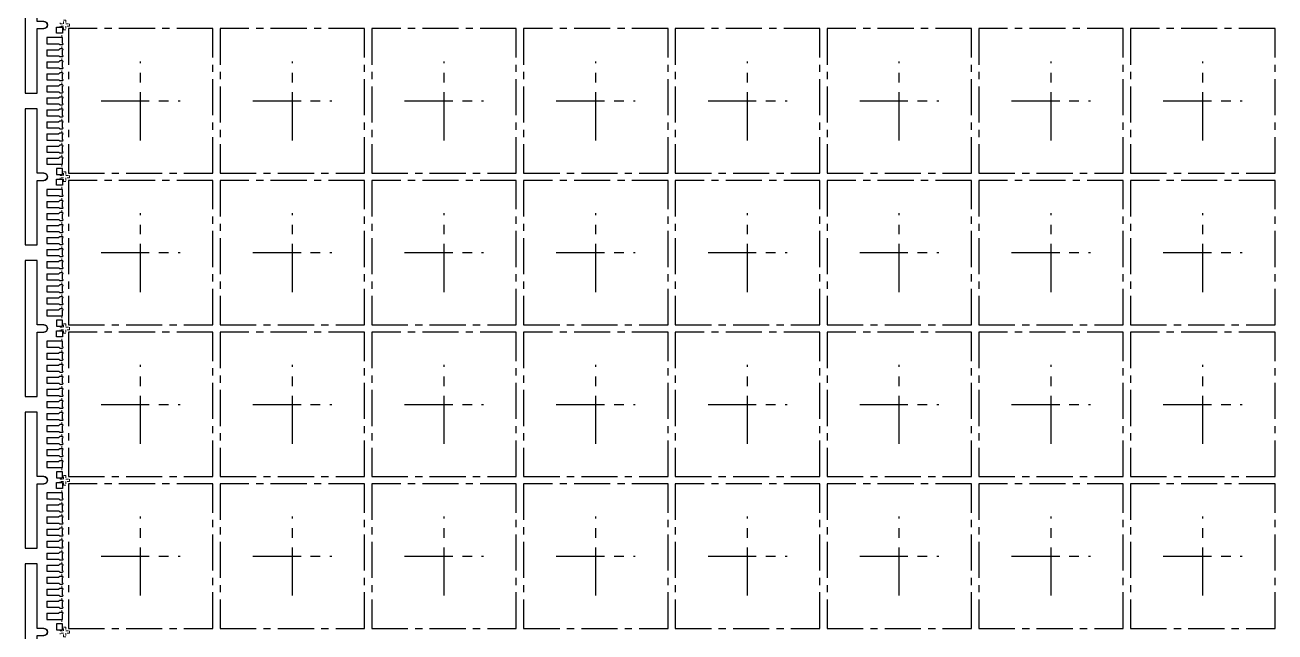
# Model space of a CAD drawing. Header units: millimetres. Extents: x 586 to 984, y 385 to 645.
# Drawn here: x 659.1 to 711, y 550.4 to 575.6 of the extents above; entities that cross this region are included whole.
import ezdxf

# ---------------------------------------------------------------- set-up
doc = ezdxf.new("R2010")
doc.units = ezdxf.units.MM
doc.linetypes.add('CENTER', pattern=[2, 1.25, -0.25, 0.25, -0.25])
doc.linetypes.add('HIDDEN', pattern=[0.375, 0.25, -0.125])
for name, color, linetype in [('1', 7, 'Continuous'), ('1D', 4, 'Continuous'), ('center', 1, 'Continuous'), ('LFBOT', 4, 'Continuous'), ('LFTOP', 7, 'Continuous'), ('PKG', 2, 'Continuous')]:
    doc.layers.add(name, color=color, linetype=linetype)

msp = doc.modelspace()

# ---------------------------------------------------------------- linework, layer by layer
at = {"layer": '1', "elevation": -0.0958}
for points in [[(659.8584, 575.7369), (659.5784, 575.7369), (659.5784, 578.4119), (659.0784, 578.4119), (659.0784, 572.7619), (659.5784, 572.7619), (659.5784, 575.4369), (659.8584, 575.4369, 1), (659.8584, 575.7369, -1), (659.8584, 575.4369)], [(659.8584, 569.4369), (659.5784, 569.4369), (659.5784, 572.1119), (659.0784, 572.1119), (659.0784, 566.4619), (659.5784, 566.4619), (659.5784, 569.1369), (659.8584, 569.1369, 1), (659.8584, 569.4369, -1), (659.8584, 569.1369)], [(659.8584, 563.1369), (659.5784, 563.1369), (659.5784, 565.8119), (659.0784, 565.8119), (659.0784, 560.1619), (659.5784, 560.1619), (659.5784, 562.8369), (659.8584, 562.8369, 1), (659.8584, 563.1369, -1), (659.8584, 562.8369)], [(659.8584, 556.8369), (659.5784, 556.8369), (659.5784, 559.5119), (659.0784, 559.5119), (659.0784, 553.8619), (659.5784, 553.8619), (659.5784, 556.5369), (659.8584, 556.5369, 1), (659.8584, 556.8369, -1), (659.8584, 556.5369)], [(659.8584, 550.5369), (659.5784, 550.5369), (659.5784, 553.2119), (659.0784, 553.2119), (659.0784, 547.5619), (659.5784, 547.5619), (659.5784, 550.2369), (659.8584, 550.2369, 1), (659.8584, 550.5369, -1), (659.8584, 550.2369)]]:
    msp.add_lwpolyline(points, format="xyb", dxfattribs=at)
at = {"layer": '1D', "linetype": 'HIDDEN', "lineweight": 0, "ltscale": 0.25, "elevation": -0.0958}
for points in [[(660.5334, 575.6819), (660.5334, 575.6369), (660.6784, 575.6369), (660.6784, 575.7869), (660.7784, 575.7869), (660.7784, 575.6369), (660.9284, 575.6369), (660.9284, 575.5369), (660.7784, 575.5369), (660.7784, 575.3869), (660.6784, 575.3869), (660.6784, 575.5369), (660.5334, 575.5369), (660.5334, 575.4919)], [(660.5334, 569.3819), (660.5334, 569.3369), (660.6784, 569.3369), (660.6784, 569.4869), (660.7784, 569.4869), (660.7784, 569.3369), (660.9284, 569.3369), (660.9284, 569.2369), (660.7784, 569.2369), (660.7784, 569.0869), (660.6784, 569.0869), (660.6784, 569.2369), (660.5334, 569.2369), (660.5334, 569.1919)], [(660.5334, 563.0819), (660.5334, 563.0369), (660.6784, 563.0369), (660.6784, 563.1869), (660.7784, 563.1869), (660.7784, 563.0369), (660.9284, 563.0369), (660.9284, 562.9369), (660.7784, 562.9369), (660.7784, 562.7869), (660.6784, 562.7869), (660.6784, 562.9369), (660.5334, 562.9369), (660.5334, 562.8919)], [(660.5334, 556.7819), (660.5334, 556.7369), (660.6784, 556.7369), (660.6784, 556.8869), (660.7784, 556.8869), (660.7784, 556.7369), (660.9284, 556.7369), (660.9284, 556.6369), (660.7784, 556.6369), (660.7784, 556.4869), (660.6784, 556.4869), (660.6784, 556.6369), (660.5334, 556.6369), (660.5334, 556.5919)], [(660.5334, 550.4819), (660.5334, 550.4369), (660.6784, 550.4369), (660.6784, 550.5869), (660.7784, 550.5869), (660.7784, 550.4369), (660.9284, 550.4369), (660.9284, 550.3369), (660.7784, 550.3369), (660.7784, 550.1869), (660.6784, 550.1869), (660.6784, 550.3369), (660.5334, 550.3369), (660.5334, 550.2919)]]:
    msp.add_lwpolyline(points, dxfattribs=at)
at = {"layer": 'center', "linetype": 'CENTER', "ltscale": 1.6}
for p, q in [((663.8784, 570.7969, -0.0958), (663.8784, 574.0769, -0.0958)), ((670.1784, 570.7969, -0.0958), (670.1784, 574.0769, -0.0958)), ((676.4784, 570.7969, -0.0958), (676.4784, 574.0769, -0.0958)), ((682.7784, 570.7969, -0.0958), (682.7784, 574.0769, -0.0958)), ((689.0784, 570.7969, -0.0958), (689.0784, 574.0769, -0.0958)), ((695.3784, 570.7969, -0.0958), (695.3784, 574.0769, -0.0958)), ((701.6784, 570.7969, -0.0958), (701.6784, 574.0769, -0.0958)), ((707.9784, 570.7969, -0.0958), (707.9784, 574.0769, -0.0958)), ((662.2384, 572.4369, -0.0958), (665.5184, 572.4369, -0.0958)), ((668.5384, 572.4369, -0.0958), (671.8184, 572.4369, -0.0958)), ((674.8384, 572.4369, -0.0958), (678.1184, 572.4369, -0.0958)), ((681.1384, 572.4369, -0.0958), (684.4184, 572.4369, -0.0958)), ((687.4384, 572.4369, -0.0958), (690.7184, 572.4369, -0.0958)), ((693.7384, 572.4369, -0.0958), (697.0184, 572.4369, -0.0958)), ((700.0384, 572.4369, -0.0958), (703.3184, 572.4369, -0.0958)), ((706.3384, 572.4369, -0.0958), (709.6184, 572.4369, -0.0958)), ((663.8784, 564.4969, -0.0958), (663.8784, 567.7769, -0.0958)), ((670.1784, 564.4969, -0.0958), (670.1784, 567.7769, -0.0958)), ((676.4784, 564.4969, -0.0958), (676.4784, 567.7769, -0.0958)), ((682.7784, 564.4969, -0.0958), (682.7784, 567.7769, -0.0958)), ((689.0784, 564.4969, -0.0958), (689.0784, 567.7769, -0.0958)), ((695.3784, 564.4969, -0.0958), (695.3784, 567.7769, -0.0958)), ((701.6784, 564.4969, -0.0958), (701.6784, 567.7769, -0.0958)), ((707.9784, 564.4969, -0.0958), (707.9784, 567.7769, -0.0958)), ((662.2384, 566.1369, -0.0958), (665.5184, 566.1369, -0.0958)), ((668.5384, 566.1369, -0.0958), (671.8184, 566.1369, -0.0958)), ((674.8384, 566.1369, -0.0958), (678.1184, 566.1369, -0.0958)), ((681.1384, 566.1369, -0.0958), (684.4184, 566.1369, -0.0958)), ((687.4384, 566.1369, -0.0958), (690.7184, 566.1369, -0.0958)), ((693.7384, 566.1369, -0.0958), (697.0184, 566.1369, -0.0958)), ((700.0384, 566.1369, -0.0958), (703.3184, 566.1369, -0.0958)), ((706.3384, 566.1369, -0.0958), (709.6184, 566.1369, -0.0958)), ((663.8784, 558.1969, -0.0958), (663.8784, 561.4769, -0.0958)), ((670.1784, 558.1969, -0.0958), (670.1784, 561.4769, -0.0958)), ((676.4784, 558.1969, -0.0958), (676.4784, 561.4769, -0.0958)), ((682.7784, 558.1969, -0.0958), (682.7784, 561.4769, -0.0958)), ((689.0784, 558.1969, -0.0958), (689.0784, 561.4769, -0.0958)), ((695.3784, 558.1969, -0.0958), (695.3784, 561.4769, -0.0958)), ((701.6784, 558.1969, -0.0958), (701.6784, 561.4769, -0.0958)), ((707.9784, 558.1969, -0.0958), (707.9784, 561.4769, -0.0958)), ((662.2384, 559.8369, -0.0958), (665.5184, 559.8369, -0.0958)), ((668.5384, 559.8369, -0.0958), (671.8184, 559.8369, -0.0958)), ((674.8384, 559.8369, -0.0958), (678.1184, 559.8369, -0.0958)), ((681.1384, 559.8369, -0.0958), (684.4184, 559.8369, -0.0958)), ((687.4384, 559.8369, -0.0958), (690.7184, 559.8369, -0.0958)), ((693.7384, 559.8369, -0.0958), (697.0184, 559.8369, -0.0958)), ((700.0384, 559.8369, -0.0958), (703.3184, 559.8369, -0.0958)), ((706.3384, 559.8369, -0.0958), (709.6184, 559.8369, -0.0958)), ((663.8784, 551.8969, -0.0958), (663.8784, 555.1769, -0.0958)), ((670.1784, 551.8969, -0.0958), (670.1784, 555.1769, -0.0958)), ((676.4784, 551.8969, -0.0958), (676.4784, 555.1769, -0.0958)), ((682.7784, 551.8969, -0.0958), (682.7784, 555.1769, -0.0958)), ((689.0784, 551.8969, -0.0958), (689.0784, 555.1769, -0.0958)), ((695.3784, 551.8969, -0.0958), (695.3784, 555.1769, -0.0958)), ((701.6784, 551.8969, -0.0958), (701.6784, 555.1769, -0.0958)), ((707.9784, 551.8969, -0.0958), (707.9784, 555.1769, -0.0958)), ((662.2384, 553.5369, -0.0958), (665.5184, 553.5369, -0.0958)), ((668.5384, 553.5369, -0.0958), (671.8184, 553.5369, -0.0958)), ((674.8384, 553.5369, -0.0958), (678.1184, 553.5369, -0.0958)), ((681.1384, 553.5369, -0.0958), (684.4184, 553.5369, -0.0958)), ((687.4384, 553.5369, -0.0958), (690.7184, 553.5369, -0.0958)), ((693.7384, 553.5369, -0.0958), (697.0184, 553.5369, -0.0958)), ((700.0384, 553.5369, -0.0958), (703.3184, 553.5369, -0.0958)), ((706.3384, 553.5369, -0.0958), (709.6184, 553.5369, -0.0958))]:
    msp.add_line(p, q, dxfattribs=at)
at = {"layer": 'LFBOT', "linetype": 'HIDDEN', "lineweight": 5, "ltscale": 0.3}
for p, q in [((660.6084, 575.0619, -0.0958), (660.6084, 575.2419, -0.0958)), ((660.6084, 574.5969, -0.0958), (660.6084, 574.7769, -0.0958)), ((660.6084, 574.0969, -0.0958), (660.6084, 574.2769, -0.0958)), ((660.6084, 573.5969, -0.0958), (660.6084, 573.7769, -0.0958)), ((660.6084, 573.0969, -0.0958), (660.6084, 573.2769, -0.0958)), ((660.6084, 572.5969, -0.0958), (660.6084, 572.7769, -0.0958)), ((660.6084, 572.0969, -0.0958), (660.6084, 572.2769, -0.0958)), ((660.6084, 571.5969, -0.0958), (660.6084, 571.7769, -0.0958)), ((660.6084, 571.0969, -0.0958), (660.6084, 571.2769, -0.0958)), ((660.6084, 570.5969, -0.0958), (660.6084, 570.7769, -0.0958)), ((660.6084, 570.0969, -0.0958), (660.6084, 570.2769, -0.0958)), ((660.6084, 569.8119, -0.0958), (660.6084, 569.6319, -0.0958)), ((660.6084, 568.7619, -0.0958), (660.6084, 568.9419, -0.0958)), ((660.6084, 568.2969, -0.0958), (660.6084, 568.4769, -0.0958)), ((660.6084, 567.7969, -0.0958), (660.6084, 567.9769, -0.0958)), ((660.6084, 567.2969, -0.0958), (660.6084, 567.4769, -0.0958)), ((660.6084, 566.7969, -0.0958), (660.6084, 566.9769, -0.0958)), ((660.6084, 566.2969, -0.0958), (660.6084, 566.4769, -0.0958)), ((660.6084, 565.7969, -0.0958), (660.6084, 565.9769, -0.0958)), ((660.6084, 565.2969, -0.0958), (660.6084, 565.4769, -0.0958)), ((660.6084, 564.7969, -0.0958), (660.6084, 564.9769, -0.0958)), ((660.6084, 564.2969, -0.0958), (660.6084, 564.4769, -0.0958)), ((660.6084, 563.7969, -0.0958), (660.6084, 563.9769, -0.0958)), ((660.6084, 563.5119, -0.0958), (660.6084, 563.3319, -0.0958)), ((660.6084, 562.4619, -0.0958), (660.6084, 562.6419, -0.0958)), ((660.6084, 561.9969, -0.0958), (660.6084, 562.1769, -0.0958)), ((660.6084, 561.4969, -0.0958), (660.6084, 561.6769, -0.0958)), ((660.6084, 560.9969, -0.0958), (660.6084, 561.1769, -0.0958)), ((660.6084, 560.4969, -0.0958), (660.6084, 560.6769, -0.0958)), ((660.6084, 559.9969, -0.0958), (660.6084, 560.1769, -0.0958)), ((660.6084, 559.4969, -0.0958), (660.6084, 559.6769, -0.0958)), ((660.6084, 558.9969, -0.0958), (660.6084, 559.1769, -0.0958)), ((660.6084, 558.4969, -0.0958), (660.6084, 558.6769, -0.0958)), ((660.6084, 557.9969, -0.0958), (660.6084, 558.1769, -0.0958)), ((660.6084, 557.4969, -0.0958), (660.6084, 557.6769, -0.0958)), ((660.6084, 557.2119, -0.0958), (660.6084, 557.0319, -0.0958)), ((660.6084, 556.1619, -0.0958), (660.6084, 556.3419, -0.0958)), ((660.6084, 555.6969, -0.0958), (660.6084, 555.8769, -0.0958)), ((660.6084, 555.1969, -0.0958), (660.6084, 555.3769, -0.0958)), ((660.6084, 554.6969, -0.0958), (660.6084, 554.8769, -0.0958)), ((660.6084, 554.1969, -0.0958), (660.6084, 554.3769, -0.0958)), ((660.6084, 553.6969, -0.0958), (660.6084, 553.8769, -0.0958)), ((660.6084, 553.1969, -0.0958), (660.6084, 553.3769, -0.0958)), ((660.6084, 552.6969, -0.0958), (660.6084, 552.8769, -0.0958)), ((660.6084, 552.1969, -0.0958), (660.6084, 552.3769, -0.0958)), ((660.6084, 551.6969, -0.0958), (660.6084, 551.8769, -0.0958)), ((660.6084, 551.1969, -0.0958), (660.6084, 551.3769, -0.0958)), ((660.6084, 550.9119, -0.0958), (660.6084, 550.7319, -0.0958))]:
    msp.add_line(p, q, dxfattribs=at)
at = {"layer": 'LFTOP', "color": 7}
for p, q in [((660.6334, 575.0619, -0.0958), (659.9784, 575.0619, -0.0958)), ((660.6334, 574.8269, -0.0958), (660.6334, 575.0619, -0.0958)), ((659.9784, 574.8119, -0.0958), (660.4784, 574.8119, -0.0958)), ((659.9784, 574.5619, -0.0958), (660.4784, 574.5619, -0.0958)), ((660.4784, 574.8119, -0.0958), (660.5284, 574.7769, -0.0958)), ((660.5284, 574.5969, -0.0958), (660.4784, 574.5619, -0.0958)), ((660.5284, 574.7769, -0.0958), (660.6334, 574.7769, -0.0958)), ((660.6334, 574.5969, -0.0958), (660.5284, 574.5969, -0.0958)), ((660.6334, 574.3269, -0.0958), (660.6334, 574.5469, -0.0958)), ((659.9784, 574.3119, -0.0958), (660.4784, 574.3119, -0.0958)), ((659.9784, 574.0619, -0.0958), (660.4784, 574.0619, -0.0958)), ((660.4784, 574.3119, -0.0958), (660.5284, 574.2769, -0.0958)), ((660.5284, 574.0969, -0.0958), (660.4784, 574.0619, -0.0958)), ((660.5284, 574.2769, -0.0958), (660.6334, 574.2769, -0.0958)), ((660.6334, 574.0969, -0.0958), (660.5284, 574.0969, -0.0958)), ((660.6334, 573.8269, -0.0958), (660.6334, 574.0469, -0.0958)), ((659.9784, 573.8119, -0.0958), (660.4784, 573.8119, -0.0958)), ((659.9784, 573.5619, -0.0958), (660.4784, 573.5619, -0.0958)), ((660.4784, 573.8119, -0.0958), (660.5284, 573.7769, -0.0958)), ((660.5284, 573.5969, -0.0958), (660.4784, 573.5619, -0.0958)), ((660.5284, 573.7769, -0.0958), (660.6334, 573.7769, -0.0958)), ((660.6334, 573.5969, -0.0958), (660.5284, 573.5969, -0.0958)), ((660.6334, 573.3269, -0.0958), (660.6334, 573.5469, -0.0958)), ((659.9784, 573.3119, -0.0958), (660.4784, 573.3119, -0.0958)), ((659.9784, 573.0619, -0.0958), (660.4784, 573.0619, -0.0958)), ((660.4784, 573.3119, -0.0958), (660.5284, 573.2769, -0.0958)), ((660.5284, 573.0969, -0.0958), (660.4784, 573.0619, -0.0958)), ((660.5284, 573.2769, -0.0958), (660.6334, 573.2769, -0.0958)), ((660.6334, 573.0969, -0.0958), (660.5284, 573.0969, -0.0958)), ((660.6334, 572.8269, -0.0958), (660.6334, 573.0469, -0.0958)), ((659.9784, 572.8119, -0.0958), (660.4784, 572.8119, -0.0958)), ((659.9784, 572.5619, -0.0958), (660.4784, 572.5619, -0.0958)), ((660.4784, 572.8119, -0.0958), (660.5284, 572.7769, -0.0958)), ((660.5284, 572.5969, -0.0958), (660.4784, 572.5619, -0.0958)), ((660.5284, 572.7769, -0.0958), (660.6334, 572.7769, -0.0958)), ((660.6334, 572.5969, -0.0958), (660.5284, 572.5969, -0.0958)), ((660.6334, 572.3269, -0.0958), (660.6334, 572.5469, -0.0958)), ((659.9784, 572.3119, -0.0958), (660.4784, 572.3119, -0.0958)), ((659.9784, 572.0619, -0.0958), (660.4784, 572.0619, -0.0958)), ((660.4784, 572.3119, -0.0958), (660.5284, 572.2769, -0.0958)), ((660.5284, 572.0969, -0.0958), (660.4784, 572.0619, -0.0958)), ((660.5284, 572.2769, -0.0958), (660.6334, 572.2769, -0.0958)), ((660.6334, 572.0969, -0.0958), (660.5284, 572.0969, -0.0958)), ((660.6334, 571.8269, -0.0958), (660.6334, 572.0469, -0.0958)), ((659.9784, 571.8119, -0.0958), (660.4784, 571.8119, -0.0958)), ((659.9784, 571.5619, -0.0958), (660.4784, 571.5619, -0.0958)), ((660.4784, 571.8119, -0.0958), (660.5284, 571.7769, -0.0958)), ((660.5284, 571.5969, -0.0958), (660.4784, 571.5619, -0.0958)), ((660.5284, 571.7769, -0.0958), (660.6334, 571.7769, -0.0958)), ((660.6334, 571.5969, -0.0958), (660.5284, 571.5969, -0.0958)), ((660.6334, 571.3269, -0.0958), (660.6334, 571.5469, -0.0958)), ((659.9784, 571.3119, -0.0958), (660.4784, 571.3119, -0.0958)), ((659.9784, 571.0619, -0.0958), (660.4784, 571.0619, -0.0958)), ((660.4784, 571.3119, -0.0958), (660.5284, 571.2769, -0.0958)), ((660.5284, 571.0969, -0.0958), (660.4784, 571.0619, -0.0958)), ((660.5284, 571.2769, -0.0958), (660.6334, 571.2769, -0.0958)), ((660.6334, 571.0969, -0.0958), (660.5284, 571.0969, -0.0958)), ((660.6334, 570.8269, -0.0958), (660.6334, 571.0469, -0.0958)), ((659.9784, 570.8119, -0.0958), (660.4784, 570.8119, -0.0958)), ((659.9784, 570.5619, -0.0958), (660.4784, 570.5619, -0.0958)), ((660.4784, 570.8119, -0.0958), (660.5284, 570.7769, -0.0958)), ((660.5284, 570.5969, -0.0958), (660.4784, 570.5619, -0.0958)), ((660.5284, 570.7769, -0.0958), (660.6334, 570.7769, -0.0958)), ((660.6334, 570.5969, -0.0958), (660.5284, 570.5969, -0.0958)), ((660.6334, 570.3269, -0.0958), (660.6334, 570.5469, -0.0958)), ((659.9784, 570.3119, -0.0958), (660.4784, 570.3119, -0.0958)), ((659.9784, 570.0619, -0.0958), (660.4784, 570.0619, -0.0958)), ((660.4784, 570.3119, -0.0958), (660.5284, 570.2769, -0.0958)), ((660.5284, 570.0969, -0.0958), (660.4784, 570.0619, -0.0958)), ((660.5284, 570.2769, -0.0958), (660.6334, 570.2769, -0.0958)), ((660.6334, 570.0969, -0.0958), (660.5284, 570.0969, -0.0958)), ((660.6334, 569.8119, -0.0958), (660.6334, 570.0469, -0.0958)), ((659.9784, 569.8119, -0.0958), (660.6334, 569.8119, -0.0958)), ((660.6334, 568.7619, -0.0958), (659.9784, 568.7619, -0.0958)), ((659.9784, 568.5119, -0.0958), (660.4784, 568.5119, -0.0958)), ((660.4784, 568.5119, -0.0958), (660.5284, 568.4769, -0.0958)), ((660.5284, 568.4769, -0.0958), (660.6334, 568.4769, -0.0958)), ((660.6334, 568.5269, -0.0958), (660.6334, 568.7619, -0.0958)), ((659.9784, 568.2619, -0.0958), (660.4784, 568.2619, -0.0958)), ((659.9784, 568.0119, -0.0958), (660.4784, 568.0119, -0.0958)), ((660.5284, 568.2969, -0.0958), (660.4784, 568.2619, -0.0958)), ((660.4784, 568.0119, -0.0958), (660.5284, 567.9769, -0.0958)), ((660.5284, 567.7969, -0.0958), (660.4784, 567.7619, -0.0958)), ((660.6334, 568.2969, -0.0958), (660.5284, 568.2969, -0.0958)), ((660.5284, 567.9769, -0.0958), (660.6334, 567.9769, -0.0958)), ((660.6334, 567.7969, -0.0958), (660.5284, 567.7969, -0.0958)), ((660.6334, 568.0269, -0.0958), (660.6334, 568.2469, -0.0958)), ((659.9784, 567.7619, -0.0958), (660.4784, 567.7619, -0.0958)), ((659.9784, 567.5119, -0.0958), (660.4784, 567.5119, -0.0958)), ((660.4784, 567.5119, -0.0958), (660.5284, 567.4769, -0.0958)), ((660.5284, 567.2969, -0.0958), (660.4784, 567.2619, -0.0958)), ((660.5284, 567.4769, -0.0958), (660.6334, 567.4769, -0.0958)), ((660.6334, 567.2969, -0.0958), (660.5284, 567.2969, -0.0958)), ((660.6334, 567.5269, -0.0958), (660.6334, 567.7469, -0.0958)), ((659.9784, 567.2619, -0.0958), (660.4784, 567.2619, -0.0958)), ((659.9784, 567.0119, -0.0958), (660.4784, 567.0119, -0.0958)), ((659.9784, 566.7619, -0.0958), (660.4784, 566.7619, -0.0958)), ((660.4784, 567.0119, -0.0958), (660.5284, 566.9769, -0.0958)), ((660.5284, 566.7969, -0.0958), (660.4784, 566.7619, -0.0958)), ((660.5284, 566.9769, -0.0958), (660.6334, 566.9769, -0.0958)), ((660.6334, 566.7969, -0.0958), (660.5284, 566.7969, -0.0958)), ((660.6334, 567.0269, -0.0958), (660.6334, 567.2469, -0.0958)), ((659.9784, 566.5119, -0.0958), (660.4784, 566.5119, -0.0958)), ((659.9784, 566.2619, -0.0958), (660.4784, 566.2619, -0.0958)), ((660.4784, 566.5119, -0.0958), (660.5284, 566.4769, -0.0958)), ((660.5284, 566.2969, -0.0958), (660.4784, 566.2619, -0.0958)), ((660.5284, 566.4769, -0.0958), (660.6334, 566.4769, -0.0958)), ((660.6334, 566.2969, -0.0958), (660.5284, 566.2969, -0.0958)), ((660.6334, 566.5269, -0.0958), (660.6334, 566.7469, -0.0958)), ((660.6334, 566.0269, -0.0958), (660.6334, 566.2469, -0.0958)), ((659.9784, 566.0119, -0.0958), (660.4784, 566.0119, -0.0958)), ((659.9784, 565.7619, -0.0958), (660.4784, 565.7619, -0.0958)), ((660.4784, 566.0119, -0.0958), (660.5284, 565.9769, -0.0958)), ((660.5284, 565.7969, -0.0958), (660.4784, 565.7619, -0.0958)), ((660.5284, 565.9769, -0.0958), (660.6334, 565.9769, -0.0958)), ((660.6334, 565.7969, -0.0958), (660.5284, 565.7969, -0.0958)), ((660.6334, 565.5269, -0.0958), (660.6334, 565.7469, -0.0958)), ((659.9784, 565.5119, -0.0958), (660.4784, 565.5119, -0.0958)), ((659.9784, 565.2619, -0.0958), (660.4784, 565.2619, -0.0958)), ((660.4784, 565.5119, -0.0958), (660.5284, 565.4769, -0.0958)), ((660.5284, 565.2969, -0.0958), (660.4784, 565.2619, -0.0958)), ((660.5284, 565.4769, -0.0958), (660.6334, 565.4769, -0.0958)), ((660.6334, 565.2969, -0.0958), (660.5284, 565.2969, -0.0958)), ((660.6334, 565.0269, -0.0958), (660.6334, 565.2469, -0.0958)), ((659.9784, 565.0119, -0.0958), (660.4784, 565.0119, -0.0958)), ((659.9784, 564.7619, -0.0958), (660.4784, 564.7619, -0.0958)), ((660.4784, 565.0119, -0.0958), (660.5284, 564.9769, -0.0958)), ((660.5284, 564.7969, -0.0958), (660.4784, 564.7619, -0.0958)), ((660.5284, 564.9769, -0.0958), (660.6334, 564.9769, -0.0958)), ((660.6334, 564.7969, -0.0958), (660.5284, 564.7969, -0.0958)), ((660.6334, 564.5269, -0.0958), (660.6334, 564.7469, -0.0958)), ((659.9784, 564.5119, -0.0958), (660.4784, 564.5119, -0.0958)), ((659.9784, 564.2619, -0.0958), (660.4784, 564.2619, -0.0958)), ((660.4784, 564.5119, -0.0958), (660.5284, 564.4769, -0.0958)), ((660.5284, 564.2969, -0.0958), (660.4784, 564.2619, -0.0958)), ((660.5284, 564.4769, -0.0958), (660.6334, 564.4769, -0.0958)), ((660.6334, 564.2969, -0.0958), (660.5284, 564.2969, -0.0958)), ((660.6334, 564.0269, -0.0958), (660.6334, 564.2469, -0.0958)), ((659.9784, 564.0119, -0.0958), (660.4784, 564.0119, -0.0958)), ((659.9784, 563.7619, -0.0958), (660.4784, 563.7619, -0.0958)), ((660.4784, 564.0119, -0.0958), (660.5284, 563.9769, -0.0958)), ((660.5284, 563.7969, -0.0958), (660.4784, 563.7619, -0.0958)), ((660.5284, 563.9769, -0.0958), (660.6334, 563.9769, -0.0958)), ((660.6334, 563.7969, -0.0958), (660.5284, 563.7969, -0.0958)), ((660.6334, 563.5119, -0.0958), (660.6334, 563.7469, -0.0958)), ((659.9784, 563.5119, -0.0958), (660.6334, 563.5119, -0.0958)), ((660.6334, 562.4619, -0.0958), (659.9784, 562.4619, -0.0958)), ((659.9784, 562.2119, -0.0958), (660.4784, 562.2119, -0.0958)), ((660.4784, 562.2119, -0.0958), (660.5284, 562.1769, -0.0958)), ((660.5284, 562.1769, -0.0958), (660.6334, 562.1769, -0.0958)), ((660.6334, 562.2269, -0.0958), (660.6334, 562.4619, -0.0958)), ((659.9784, 561.9619, -0.0958), (660.4784, 561.9619, -0.0958)), ((659.9784, 561.7119, -0.0958), (660.4784, 561.7119, -0.0958)), ((660.5284, 561.9969, -0.0958), (660.4784, 561.9619, -0.0958)), ((660.4784, 561.7119, -0.0958), (660.5284, 561.6769, -0.0958)), ((660.6334, 561.9969, -0.0958), (660.5284, 561.9969, -0.0958)), ((660.5284, 561.6769, -0.0958), (660.6334, 561.6769, -0.0958)), ((660.6334, 561.7269, -0.0958), (660.6334, 561.9469, -0.0958)), ((659.9784, 561.4619, -0.0958), (660.4784, 561.4619, -0.0958)), ((659.9784, 561.2119, -0.0958), (660.4784, 561.2119, -0.0958)), ((660.5284, 561.4969, -0.0958), (660.4784, 561.4619, -0.0958)), ((660.4784, 561.2119, -0.0958), (660.5284, 561.1769, -0.0958)), ((660.6334, 561.4969, -0.0958), (660.5284, 561.4969, -0.0958)), ((660.5284, 561.1769, -0.0958), (660.6334, 561.1769, -0.0958)), ((660.6334, 561.2269, -0.0958), (660.6334, 561.4469, -0.0958)), ((659.9784, 560.9619, -0.0958), (660.4784, 560.9619, -0.0958)), ((659.9784, 560.7119, -0.0958), (660.4784, 560.7119, -0.0958)), ((660.5284, 560.9969, -0.0958), (660.4784, 560.9619, -0.0958)), ((660.4784, 560.7119, -0.0958), (660.5284, 560.6769, -0.0958)), ((660.6334, 560.9969, -0.0958), (660.5284, 560.9969, -0.0958)), ((660.5284, 560.6769, -0.0958), (660.6334, 560.6769, -0.0958)), ((660.6334, 560.7269, -0.0958), (660.6334, 560.9469, -0.0958)), ((659.9784, 560.4619, -0.0958), (660.4784, 560.4619, -0.0958)), ((659.9784, 560.2119, -0.0958), (660.4784, 560.2119, -0.0958)), ((660.5284, 560.4969, -0.0958), (660.4784, 560.4619, -0.0958)), ((660.4784, 560.2119, -0.0958), (660.5284, 560.1769, -0.0958)), ((660.6334, 560.4969, -0.0958), (660.5284, 560.4969, -0.0958)), ((660.5284, 560.1769, -0.0958), (660.6334, 560.1769, -0.0958)), ((660.6334, 560.2269, -0.0958), (660.6334, 560.4469, -0.0958)), ((659.9784, 559.9619, -0.0958), (660.4784, 559.9619, -0.0958)), ((659.9784, 559.7119, -0.0958), (660.4784, 559.7119, -0.0958)), ((660.5284, 559.9969, -0.0958), (660.4784, 559.9619, -0.0958)), ((660.4784, 559.7119, -0.0958), (660.5284, 559.6769, -0.0958)), ((660.5284, 559.4969, -0.0958), (660.4784, 559.4619, -0.0958)), ((660.6334, 559.9969, -0.0958), (660.5284, 559.9969, -0.0958)), ((660.5284, 559.6769, -0.0958), (660.6334, 559.6769, -0.0958)), ((660.6334, 559.4969, -0.0958), (660.5284, 559.4969, -0.0958)), ((660.6334, 559.7269, -0.0958), (660.6334, 559.9469, -0.0958)), ((659.9784, 559.4619, -0.0958), (660.4784, 559.4619, -0.0958)), ((659.9784, 559.2119, -0.0958), (660.4784, 559.2119, -0.0958)), ((660.4784, 559.2119, -0.0958), (660.5284, 559.1769, -0.0958)), ((660.5284, 558.9969, -0.0958), (660.4784, 558.9619, -0.0958)), ((660.5284, 559.1769, -0.0958), (660.6334, 559.1769, -0.0958)), ((660.6334, 558.9969, -0.0958), (660.5284, 558.9969, -0.0958)), ((660.6334, 559.2269, -0.0958), (660.6334, 559.4469, -0.0958)), ((659.9784, 558.9619, -0.0958), (660.4784, 558.9619, -0.0958)), ((659.9784, 558.7119, -0.0958), (660.4784, 558.7119, -0.0958)), ((659.9784, 558.4619, -0.0958), (660.4784, 558.4619, -0.0958)), ((660.4784, 558.7119, -0.0958), (660.5284, 558.6769, -0.0958)), ((660.5284, 558.4969, -0.0958), (660.4784, 558.4619, -0.0958)), ((660.5284, 558.6769, -0.0958), (660.6334, 558.6769, -0.0958)), ((660.6334, 558.4969, -0.0958), (660.5284, 558.4969, -0.0958)), ((660.6334, 558.7269, -0.0958), (660.6334, 558.9469, -0.0958)), ((660.6334, 558.2269, -0.0958), (660.6334, 558.4469, -0.0958)), ((659.9784, 558.2119, -0.0958), (660.4784, 558.2119, -0.0958)), ((659.9784, 557.9619, -0.0958), (660.4784, 557.9619, -0.0958)), ((660.4784, 558.2119, -0.0958), (660.5284, 558.1769, -0.0958)), ((660.5284, 557.9969, -0.0958), (660.4784, 557.9619, -0.0958)), ((660.5284, 558.1769, -0.0958), (660.6334, 558.1769, -0.0958)), ((660.6334, 557.9969, -0.0958), (660.5284, 557.9969, -0.0958)), ((660.6334, 557.7269, -0.0958), (660.6334, 557.9469, -0.0958)), ((659.9784, 557.7119, -0.0958), (660.4784, 557.7119, -0.0958)), ((659.9784, 557.4619, -0.0958), (660.4784, 557.4619, -0.0958)), ((660.4784, 557.7119, -0.0958), (660.5284, 557.6769, -0.0958)), ((660.5284, 557.4969, -0.0958), (660.4784, 557.4619, -0.0958)), ((660.5284, 557.6769, -0.0958), (660.6334, 557.6769, -0.0958)), ((660.6334, 557.4969, -0.0958), (660.5284, 557.4969, -0.0958)), ((660.6334, 557.2119, -0.0958), (660.6334, 557.4469, -0.0958)), ((659.9784, 557.2119, -0.0958), (660.6334, 557.2119, -0.0958)), ((660.6334, 556.1619, -0.0958), (659.9784, 556.1619, -0.0958)), ((659.9784, 555.9119, -0.0958), (660.4784, 555.9119, -0.0958)), ((660.4784, 555.9119, -0.0958), (660.5284, 555.8769, -0.0958)), ((660.5284, 555.8769, -0.0958), (660.6334, 555.8769, -0.0958)), ((660.6334, 555.9269, -0.0958), (660.6334, 556.1619, -0.0958)), ((659.9784, 555.6619, -0.0958), (660.4784, 555.6619, -0.0958)), ((659.9784, 555.4119, -0.0958), (660.4784, 555.4119, -0.0958)), ((660.5284, 555.6969, -0.0958), (660.4784, 555.6619, -0.0958)), ((660.4784, 555.4119, -0.0958), (660.5284, 555.3769, -0.0958)), ((660.6334, 555.6969, -0.0958), (660.5284, 555.6969, -0.0958)), ((660.5284, 555.3769, -0.0958), (660.6334, 555.3769, -0.0958)), ((660.6334, 555.4269, -0.0958), (660.6334, 555.6469, -0.0958)), ((659.9784, 555.1619, -0.0958), (660.4784, 555.1619, -0.0958)), ((659.9784, 554.9119, -0.0958), (660.4784, 554.9119, -0.0958)), ((660.5284, 555.1969, -0.0958), (660.4784, 555.1619, -0.0958)), ((660.4784, 554.9119, -0.0958), (660.5284, 554.8769, -0.0958)), ((660.6334, 555.1969, -0.0958), (660.5284, 555.1969, -0.0958)), ((660.5284, 554.8769, -0.0958), (660.6334, 554.8769, -0.0958)), ((660.6334, 554.9269, -0.0958), (660.6334, 555.1469, -0.0958)), ((659.9784, 554.6619, -0.0958), (660.4784, 554.6619, -0.0958)), ((659.9784, 554.4119, -0.0958), (660.4784, 554.4119, -0.0958)), ((660.5284, 554.6969, -0.0958), (660.4784, 554.6619, -0.0958)), ((660.4784, 554.4119, -0.0958), (660.5284, 554.3769, -0.0958)), ((660.6334, 554.6969, -0.0958), (660.5284, 554.6969, -0.0958)), ((660.5284, 554.3769, -0.0958), (660.6334, 554.3769, -0.0958)), ((660.6334, 554.4269, -0.0958), (660.6334, 554.6469, -0.0958)), ((659.9784, 554.1619, -0.0958), (660.4784, 554.1619, -0.0958)), ((659.9784, 553.9119, -0.0958), (660.4784, 553.9119, -0.0958)), ((660.5284, 554.1969, -0.0958), (660.4784, 554.1619, -0.0958)), ((660.4784, 553.9119, -0.0958), (660.5284, 553.8769, -0.0958)), ((660.6334, 554.1969, -0.0958), (660.5284, 554.1969, -0.0958)), ((660.5284, 553.8769, -0.0958), (660.6334, 553.8769, -0.0958)), ((660.6334, 553.9269, -0.0958), (660.6334, 554.1469, -0.0958)), ((659.9784, 553.6619, -0.0958), (660.4784, 553.6619, -0.0958)), ((659.9784, 553.4119, -0.0958), (660.4784, 553.4119, -0.0958)), ((660.5284, 553.6969, -0.0958), (660.4784, 553.6619, -0.0958)), ((660.4784, 553.4119, -0.0958), (660.5284, 553.3769, -0.0958)), ((660.6334, 553.6969, -0.0958), (660.5284, 553.6969, -0.0958)), ((660.5284, 553.3769, -0.0958), (660.6334, 553.3769, -0.0958)), ((660.6334, 553.4269, -0.0958), (660.6334, 553.6469, -0.0958)), ((659.9784, 553.1619, -0.0958), (660.4784, 553.1619, -0.0958)), ((659.9784, 552.9119, -0.0958), (660.4784, 552.9119, -0.0958)), ((660.5284, 553.1969, -0.0958), (660.4784, 553.1619, -0.0958)), ((660.4784, 552.9119, -0.0958), (660.5284, 552.8769, -0.0958)), ((660.6334, 553.1969, -0.0958), (660.5284, 553.1969, -0.0958)), ((660.5284, 552.8769, -0.0958), (660.6334, 552.8769, -0.0958)), ((660.6334, 552.9269, -0.0958), (660.6334, 553.1469, -0.0958)), ((659.9784, 552.6619, -0.0958), (660.4784, 552.6619, -0.0958)), ((659.9784, 552.4119, -0.0958), (660.4784, 552.4119, -0.0958)), ((660.5284, 552.6969, -0.0958), (660.4784, 552.6619, -0.0958)), ((660.4784, 552.4119, -0.0958), (660.5284, 552.3769, -0.0958)), ((660.6334, 552.6969, -0.0958), (660.5284, 552.6969, -0.0958)), ((660.5284, 552.3769, -0.0958), (660.6334, 552.3769, -0.0958)), ((660.6334, 552.4269, -0.0958), (660.6334, 552.6469, -0.0958)), ((659.9784, 552.1619, -0.0958), (660.4784, 552.1619, -0.0958)), ((659.9784, 551.9119, -0.0958), (660.4784, 551.9119, -0.0958)), ((660.5284, 552.1969, -0.0958), (660.4784, 552.1619, -0.0958)), ((660.4784, 551.9119, -0.0958), (660.5284, 551.8769, -0.0958)), ((660.6334, 552.1969, -0.0958), (660.5284, 552.1969, -0.0958)), ((660.5284, 551.8769, -0.0958), (660.6334, 551.8769, -0.0958)), ((660.6334, 551.9269, -0.0958), (660.6334, 552.1469, -0.0958)), ((659.9784, 551.6619, -0.0958), (660.4784, 551.6619, -0.0958)), ((659.9784, 551.4119, -0.0958), (660.4784, 551.4119, -0.0958)), ((660.5284, 551.6969, -0.0958), (660.4784, 551.6619, -0.0958)), ((660.4784, 551.4119, -0.0958), (660.5284, 551.3769, -0.0958)), ((660.5284, 551.1969, -0.0958), (660.4784, 551.1619, -0.0958)), ((660.6334, 551.6969, -0.0958), (660.5284, 551.6969, -0.0958)), ((660.5284, 551.3769, -0.0958), (660.6334, 551.3769, -0.0958)), ((660.6334, 551.1969, -0.0958), (660.5284, 551.1969, -0.0958)), ((660.6334, 551.4269, -0.0958), (660.6334, 551.6469, -0.0958)), ((659.9784, 551.1619, -0.0958), (660.4784, 551.1619, -0.0958)), ((659.9784, 550.9119, -0.0958), (660.6334, 550.9119, -0.0958)), ((660.6334, 550.9119, -0.0958), (660.6334, 551.1469, -0.0958))]:
    msp.add_line(p, q, dxfattribs=at)
at = {"layer": 'LFTOP'}
for p, q in [((659.9784, 575.0619, -0.0958), (659.9784, 574.8119, -0.0958)), ((659.9784, 574.5619, -0.0958), (659.9784, 574.3119, -0.0958)), ((659.9784, 574.0619, -0.0958), (659.9784, 573.8119, -0.0958)), ((659.9784, 573.5619, -0.0958), (659.9784, 573.3119, -0.0958)), ((659.9784, 573.0619, -0.0958), (659.9784, 572.8119, -0.0958)), ((659.9784, 572.5619, -0.0958), (659.9784, 572.3119, -0.0958)), ((659.9784, 572.0619, -0.0958), (659.9784, 571.8119, -0.0958)), ((659.9784, 571.5619, -0.0958), (659.9784, 571.3119, -0.0958)), ((659.9784, 571.0619, -0.0958), (659.9784, 570.8119, -0.0958)), ((659.9784, 570.5619, -0.0958), (659.9784, 570.3119, -0.0958)), ((659.9784, 570.0619, -0.0958), (659.9784, 569.8119, -0.0958)), ((659.9784, 568.7619, -0.0958), (659.9784, 568.5119, -0.0958)), ((659.9784, 568.2619, -0.0958), (659.9784, 568.0119, -0.0958)), ((659.9784, 567.7619, -0.0958), (659.9784, 567.5119, -0.0958)), ((659.9784, 567.2619, -0.0958), (659.9784, 567.0119, -0.0958)), ((659.9784, 566.7619, -0.0958), (659.9784, 566.5119, -0.0958)), ((659.9784, 566.2619, -0.0958), (659.9784, 566.0119, -0.0958)), ((659.9784, 565.7619, -0.0958), (659.9784, 565.5119, -0.0958)), ((659.9784, 565.2619, -0.0958), (659.9784, 565.0119, -0.0958)), ((659.9784, 564.7619, -0.0958), (659.9784, 564.5119, -0.0958)), ((659.9784, 564.2619, -0.0958), (659.9784, 564.0119, -0.0958)), ((659.9784, 563.7619, -0.0958), (659.9784, 563.5119, -0.0958)), ((659.9784, 562.4619, -0.0958), (659.9784, 562.2119, -0.0958)), ((659.9784, 561.9619, -0.0958), (659.9784, 561.7119, -0.0958)), ((659.9784, 561.4619, -0.0958), (659.9784, 561.2119, -0.0958)), ((659.9784, 560.9619, -0.0958), (659.9784, 560.7119, -0.0958)), ((659.9784, 560.4619, -0.0958), (659.9784, 560.2119, -0.0958)), ((659.9784, 559.9619, -0.0958), (659.9784, 559.7119, -0.0958)), ((659.9784, 559.4619, -0.0958), (659.9784, 559.2119, -0.0958)), ((659.9784, 558.9619, -0.0958), (659.9784, 558.7119, -0.0958)), ((659.9784, 558.4619, -0.0958), (659.9784, 558.2119, -0.0958)), ((659.9784, 557.9619, -0.0958), (659.9784, 557.7119, -0.0958)), ((659.9784, 557.4619, -0.0958), (659.9784, 557.2119, -0.0958)), ((659.9784, 556.1619, -0.0958), (659.9784, 555.9119, -0.0958)), ((659.9784, 555.6619, -0.0958), (659.9784, 555.4119, -0.0958)), ((659.9784, 555.1619, -0.0958), (659.9784, 554.9119, -0.0958)), ((659.9784, 554.6619, -0.0958), (659.9784, 554.4119, -0.0958)), ((659.9784, 554.1619, -0.0958), (659.9784, 553.9119, -0.0958)), ((659.9784, 553.6619, -0.0958), (659.9784, 553.4119, -0.0958)), ((659.9784, 553.1619, -0.0958), (659.9784, 552.9119, -0.0958)), ((659.9784, 552.6619, -0.0958), (659.9784, 552.4119, -0.0958)), ((659.9784, 552.1619, -0.0958), (659.9784, 551.9119, -0.0958)), ((659.9784, 551.6619, -0.0958), (659.9784, 551.4119, -0.0958)), ((659.9784, 551.1619, -0.0958), (659.9784, 550.9119, -0.0958))]:
    msp.add_line(p, q, dxfattribs=at)
at = {"layer": 'LFTOP', "color": 7, "elevation": -0.0958}
for points in [[(660.6334, 575.4919), (660.6334, 575.2419), (660.3834, 575.2419), (660.3834, 575.4919)], [(660.6334, 569.3819), (660.6334, 569.6319), (660.3834, 569.6319), (660.3834, 569.3819)], [(660.6334, 569.1919), (660.6334, 568.9419), (660.3834, 568.9419), (660.3834, 569.1919)], [(660.6334, 563.0819), (660.6334, 563.3319), (660.3834, 563.3319), (660.3834, 563.0819)], [(660.6334, 562.8919), (660.6334, 562.6419), (660.3834, 562.6419), (660.3834, 562.8919)], [(660.6334, 556.7819), (660.6334, 557.0319), (660.3834, 557.0319), (660.3834, 556.7819)], [(660.6334, 556.5919), (660.6334, 556.3419), (660.3834, 556.3419), (660.3834, 556.5919)], [(660.6334, 550.4819), (660.6334, 550.7319), (660.3834, 550.7319), (660.3834, 550.4819)]]:
    msp.add_lwpolyline(points, close=True, dxfattribs=at)
at = {"layer": 'LFTOP', "color": 7}
for centre in [(660.6334, 574.8019, -0.0958), (660.6334, 574.5719, -0.0958), (660.6334, 574.3019, -0.0958), (660.6334, 574.0719, -0.0958), (660.6334, 573.8019, -0.0958), (660.6334, 573.5719, -0.0958), (660.6334, 573.3019, -0.0958), (660.6334, 573.0719, -0.0958), (660.6334, 572.8019, -0.0958), (660.6334, 572.5719, -0.0958), (660.6334, 572.3019, -0.0958), (660.6334, 572.0719, -0.0958), (660.6334, 571.8019, -0.0958), (660.6334, 571.5719, -0.0958), (660.6334, 571.3019, -0.0958), (660.6334, 571.0719, -0.0958), (660.6334, 570.8019, -0.0958), (660.6334, 570.5719, -0.0958), (660.6334, 570.3019, -0.0958), (660.6334, 570.0719, -0.0958), (660.6334, 568.5019, -0.0958), (660.6334, 568.2719, -0.0958), (660.6334, 568.0019, -0.0958), (660.6334, 567.7719, -0.0958), (660.6334, 567.5019, -0.0958), (660.6334, 567.2719, -0.0958), (660.6334, 567.0019, -0.0958), (660.6334, 566.7719, -0.0958), (660.6334, 566.5019, -0.0958), (660.6334, 566.2719, -0.0958), (660.6334, 566.0019, -0.0958), (660.6334, 565.7719, -0.0958), (660.6334, 565.5019, -0.0958), (660.6334, 565.2719, -0.0958), (660.6334, 565.0019, -0.0958), (660.6334, 564.7719, -0.0958), (660.6334, 564.5019, -0.0958), (660.6334, 564.2719, -0.0958), (660.6334, 564.0019, -0.0958), (660.6334, 563.7719, -0.0958), (660.6334, 562.2019, -0.0958), (660.6334, 561.9719, -0.0958), (660.6334, 561.7019, -0.0958), (660.6334, 561.4719, -0.0958), (660.6334, 561.2019, -0.0958), (660.6334, 560.9719, -0.0958), (660.6334, 560.7019, -0.0958), (660.6334, 560.4719, -0.0958), (660.6334, 560.2019, -0.0958), (660.6334, 559.9719, -0.0958), (660.6334, 559.7019, -0.0958), (660.6334, 559.4719, -0.0958), (660.6334, 559.2019, -0.0958), (660.6334, 558.9719, -0.0958), (660.6334, 558.7019, -0.0958), (660.6334, 558.4719, -0.0958), (660.6334, 558.2019, -0.0958), (660.6334, 557.9719, -0.0958), (660.6334, 557.7019, -0.0958), (660.6334, 557.4719, -0.0958), (660.6334, 555.9019, -0.0958), (660.6334, 555.6719, -0.0958), (660.6334, 555.4019, -0.0958), (660.6334, 555.1719, -0.0958), (660.6334, 554.9019, -0.0958), (660.6334, 554.6719, -0.0958), (660.6334, 554.4019, -0.0958), (660.6334, 554.1719, -0.0958), (660.6334, 553.9019, -0.0958), (660.6334, 553.6719, -0.0958), (660.6334, 553.4019, -0.0958), (660.6334, 553.1719, -0.0958), (660.6334, 552.9019, -0.0958), (660.6334, 552.6719, -0.0958), (660.6334, 552.4019, -0.0958), (660.6334, 552.1719, -0.0958), (660.6334, 551.9019, -0.0958), (660.6334, 551.6719, -0.0958), (660.6334, 551.4019, -0.0958), (660.6334, 551.1719, -0.0958)]:
    msp.add_arc(centre, 0.025, 270, 90, dxfattribs=at)
at = {"layer": 'PKG', "color": 2, "linetype": 'CENTER', "ltscale": 1.2}
for p, q in [((666.8784, 575.4369, -0.0958), (660.8784, 575.4369, -0.0958)), ((660.8784, 575.4369, -0.0958), (660.8784, 569.4369, -0.0958)), ((666.8784, 569.4369, -0.0958), (666.8784, 575.4369, -0.0958)), ((673.1784, 575.4369, -0.0958), (667.1784, 575.4369, -0.0958)), ((667.1784, 575.4369, -0.0958), (667.1784, 569.4369, -0.0958)), ((673.1784, 569.4369, -0.0958), (673.1784, 575.4369, -0.0958)), ((679.4784, 575.4369, -0.0958), (673.4784, 575.4369, -0.0958)), ((673.4784, 575.4369, -0.0958), (673.4784, 569.4369, -0.0958)), ((679.4784, 569.4369, -0.0958), (679.4784, 575.4369, -0.0958)), ((685.7784, 575.4369, -0.0958), (679.7784, 575.4369, -0.0958)), ((679.7784, 575.4369, -0.0958), (679.7784, 569.4369, -0.0958)), ((685.7784, 569.4369, -0.0958), (685.7784, 575.4369, -0.0958)), ((692.0784, 575.4369, -0.0958), (686.0784, 575.4369, -0.0958)), ((686.0784, 575.4369, -0.0958), (686.0784, 569.4369, -0.0958)), ((692.0784, 569.4369, -0.0958), (692.0784, 575.4369, -0.0958)), ((698.3784, 575.4369, -0.0958), (692.3784, 575.4369, -0.0958)), ((692.3784, 575.4369, -0.0958), (692.3784, 569.4369, -0.0958)), ((698.3784, 569.4369, -0.0958), (698.3784, 575.4369, -0.0958)), ((704.6784, 575.4369, -0.0958), (698.6784, 575.4369, -0.0958)), ((698.6784, 575.4369, -0.0958), (698.6784, 569.4369, -0.0958)), ((704.6784, 569.4369, -0.0958), (704.6784, 575.4369, -0.0958)), ((710.9784, 575.4369, -0.0958), (704.9784, 575.4369, -0.0958)), ((704.9784, 575.4369, -0.0958), (704.9784, 569.4369, -0.0958)), ((710.9784, 569.4369, -0.0958), (710.9784, 575.4369, -0.0958)), ((660.8784, 569.4369, -0.0958), (666.8784, 569.4369, -0.0958)), ((667.1784, 569.4369, -0.0958), (673.1784, 569.4369, -0.0958)), ((673.4784, 569.4369, -0.0958), (679.4784, 569.4369, -0.0958)), ((679.7784, 569.4369, -0.0958), (685.7784, 569.4369, -0.0958)), ((686.0784, 569.4369, -0.0958), (692.0784, 569.4369, -0.0958)), ((692.3784, 569.4369, -0.0958), (698.3784, 569.4369, -0.0958)), ((698.6784, 569.4369, -0.0958), (704.6784, 569.4369, -0.0958)), ((704.9784, 569.4369, -0.0958), (710.9784, 569.4369, -0.0958)), ((666.8784, 569.1369, -0.0958), (660.8784, 569.1369, -0.0958)), ((660.8784, 569.1369, -0.0958), (660.8784, 563.1369, -0.0958)), ((666.8784, 563.1369, -0.0958), (666.8784, 569.1369, -0.0958)), ((673.1784, 569.1369, -0.0958), (667.1784, 569.1369, -0.0958)), ((667.1784, 569.1369, -0.0958), (667.1784, 563.1369, -0.0958)), ((673.1784, 563.1369, -0.0958), (673.1784, 569.1369, -0.0958)), ((679.4784, 569.1369, -0.0958), (673.4784, 569.1369, -0.0958)), ((673.4784, 569.1369, -0.0958), (673.4784, 563.1369, -0.0958)), ((679.4784, 563.1369, -0.0958), (679.4784, 569.1369, -0.0958)), ((685.7784, 569.1369, -0.0958), (679.7784, 569.1369, -0.0958)), ((679.7784, 569.1369, -0.0958), (679.7784, 563.1369, -0.0958)), ((685.7784, 563.1369, -0.0958), (685.7784, 569.1369, -0.0958)), ((692.0784, 569.1369, -0.0958), (686.0784, 569.1369, -0.0958)), ((686.0784, 569.1369, -0.0958), (686.0784, 563.1369, -0.0958)), ((692.0784, 563.1369, -0.0958), (692.0784, 569.1369, -0.0958)), ((698.3784, 569.1369, -0.0958), (692.3784, 569.1369, -0.0958)), ((692.3784, 569.1369, -0.0958), (692.3784, 563.1369, -0.0958)), ((698.3784, 563.1369, -0.0958), (698.3784, 569.1369, -0.0958)), ((704.6784, 569.1369, -0.0958), (698.6784, 569.1369, -0.0958)), ((698.6784, 569.1369, -0.0958), (698.6784, 563.1369, -0.0958)), ((704.6784, 563.1369, -0.0958), (704.6784, 569.1369, -0.0958)), ((710.9784, 569.1369, -0.0958), (704.9784, 569.1369, -0.0958)), ((704.9784, 569.1369, -0.0958), (704.9784, 563.1369, -0.0958)), ((710.9784, 563.1369, -0.0958), (710.9784, 569.1369, -0.0958)), ((660.8784, 563.1369, -0.0958), (666.8784, 563.1369, -0.0958)), ((667.1784, 563.1369, -0.0958), (673.1784, 563.1369, -0.0958)), ((673.4784, 563.1369, -0.0958), (679.4784, 563.1369, -0.0958)), ((679.7784, 563.1369, -0.0958), (685.7784, 563.1369, -0.0958)), ((686.0784, 563.1369, -0.0958), (692.0784, 563.1369, -0.0958)), ((692.3784, 563.1369, -0.0958), (698.3784, 563.1369, -0.0958)), ((698.6784, 563.1369, -0.0958), (704.6784, 563.1369, -0.0958)), ((704.9784, 563.1369, -0.0958), (710.9784, 563.1369, -0.0958)), ((666.8784, 562.8369, -0.0958), (660.8784, 562.8369, -0.0958)), ((660.8784, 562.8369, -0.0958), (660.8784, 556.8369, -0.0958)), ((666.8784, 556.8369, -0.0958), (666.8784, 562.8369, -0.0958)), ((673.1784, 562.8369, -0.0958), (667.1784, 562.8369, -0.0958)), ((667.1784, 562.8369, -0.0958), (667.1784, 556.8369, -0.0958)), ((673.1784, 556.8369, -0.0958), (673.1784, 562.8369, -0.0958)), ((679.4784, 562.8369, -0.0958), (673.4784, 562.8369, -0.0958)), ((673.4784, 562.8369, -0.0958), (673.4784, 556.8369, -0.0958)), ((679.4784, 556.8369, -0.0958), (679.4784, 562.8369, -0.0958)), ((685.7784, 562.8369, -0.0958), (679.7784, 562.8369, -0.0958)), ((679.7784, 562.8369, -0.0958), (679.7784, 556.8369, -0.0958)), ((685.7784, 556.8369, -0.0958), (685.7784, 562.8369, -0.0958)), ((692.0784, 562.8369, -0.0958), (686.0784, 562.8369, -0.0958)), ((686.0784, 562.8369, -0.0958), (686.0784, 556.8369, -0.0958)), ((692.0784, 556.8369, -0.0958), (692.0784, 562.8369, -0.0958)), ((698.3784, 562.8369, -0.0958), (692.3784, 562.8369, -0.0958)), ((692.3784, 562.8369, -0.0958), (692.3784, 556.8369, -0.0958)), ((698.3784, 556.8369, -0.0958), (698.3784, 562.8369, -0.0958)), ((704.6784, 562.8369, -0.0958), (698.6784, 562.8369, -0.0958)), ((698.6784, 562.8369, -0.0958), (698.6784, 556.8369, -0.0958)), ((704.6784, 556.8369, -0.0958), (704.6784, 562.8369, -0.0958)), ((710.9784, 562.8369, -0.0958), (704.9784, 562.8369, -0.0958)), ((704.9784, 562.8369, -0.0958), (704.9784, 556.8369, -0.0958)), ((710.9784, 556.8369, -0.0958), (710.9784, 562.8369, -0.0958)), ((660.8784, 556.8369, -0.0958), (666.8784, 556.8369, -0.0958)), ((666.8784, 556.5369, -0.0958), (660.8784, 556.5369, -0.0958)), ((660.8784, 556.5369, -0.0958), (660.8784, 550.5369, -0.0958)), ((666.8784, 550.5369, -0.0958), (666.8784, 556.5369, -0.0958)), ((667.1784, 556.8369, -0.0958), (673.1784, 556.8369, -0.0958)), ((673.1784, 556.5369, -0.0958), (667.1784, 556.5369, -0.0958)), ((667.1784, 556.5369, -0.0958), (667.1784, 550.5369, -0.0958)), ((673.1784, 550.5369, -0.0958), (673.1784, 556.5369, -0.0958)), ((673.4784, 556.8369, -0.0958), (679.4784, 556.8369, -0.0958)), ((679.4784, 556.5369, -0.0958), (673.4784, 556.5369, -0.0958)), ((673.4784, 556.5369, -0.0958), (673.4784, 550.5369, -0.0958)), ((679.4784, 550.5369, -0.0958), (679.4784, 556.5369, -0.0958)), ((679.7784, 556.8369, -0.0958), (685.7784, 556.8369, -0.0958)), ((685.7784, 556.5369, -0.0958), (679.7784, 556.5369, -0.0958)), ((679.7784, 556.5369, -0.0958), (679.7784, 550.5369, -0.0958)), ((685.7784, 550.5369, -0.0958), (685.7784, 556.5369, -0.0958)), ((686.0784, 556.8369, -0.0958), (692.0784, 556.8369, -0.0958)), ((692.0784, 556.5369, -0.0958), (686.0784, 556.5369, -0.0958)), ((686.0784, 556.5369, -0.0958), (686.0784, 550.5369, -0.0958)), ((692.0784, 550.5369, -0.0958), (692.0784, 556.5369, -0.0958)), ((692.3784, 556.8369, -0.0958), (698.3784, 556.8369, -0.0958)), ((698.3784, 556.5369, -0.0958), (692.3784, 556.5369, -0.0958)), ((692.3784, 556.5369, -0.0958), (692.3784, 550.5369, -0.0958)), ((698.3784, 550.5369, -0.0958), (698.3784, 556.5369, -0.0958)), ((698.6784, 556.8369, -0.0958), (704.6784, 556.8369, -0.0958)), ((704.6784, 556.5369, -0.0958), (698.6784, 556.5369, -0.0958)), ((698.6784, 556.5369, -0.0958), (698.6784, 550.5369, -0.0958)), ((704.6784, 550.5369, -0.0958), (704.6784, 556.5369, -0.0958)), ((704.9784, 556.8369, -0.0958), (710.9784, 556.8369, -0.0958)), ((710.9784, 556.5369, -0.0958), (704.9784, 556.5369, -0.0958)), ((704.9784, 556.5369, -0.0958), (704.9784, 550.5369, -0.0958)), ((710.9784, 550.5369, -0.0958), (710.9784, 556.5369, -0.0958)), ((660.8784, 550.5369, -0.0958), (666.8784, 550.5369, -0.0958)), ((667.1784, 550.5369, -0.0958), (673.1784, 550.5369, -0.0958)), ((673.4784, 550.5369, -0.0958), (679.4784, 550.5369, -0.0958)), ((679.7784, 550.5369, -0.0958), (685.7784, 550.5369, -0.0958)), ((686.0784, 550.5369, -0.0958), (692.0784, 550.5369, -0.0958)), ((692.3784, 550.5369, -0.0958), (698.3784, 550.5369, -0.0958)), ((698.6784, 550.5369, -0.0958), (704.6784, 550.5369, -0.0958)), ((704.9784, 550.5369, -0.0958), (710.9784, 550.5369, -0.0958))]:
    msp.add_line(p, q, dxfattribs=at)

doc.saveas('drawing.dxf')
